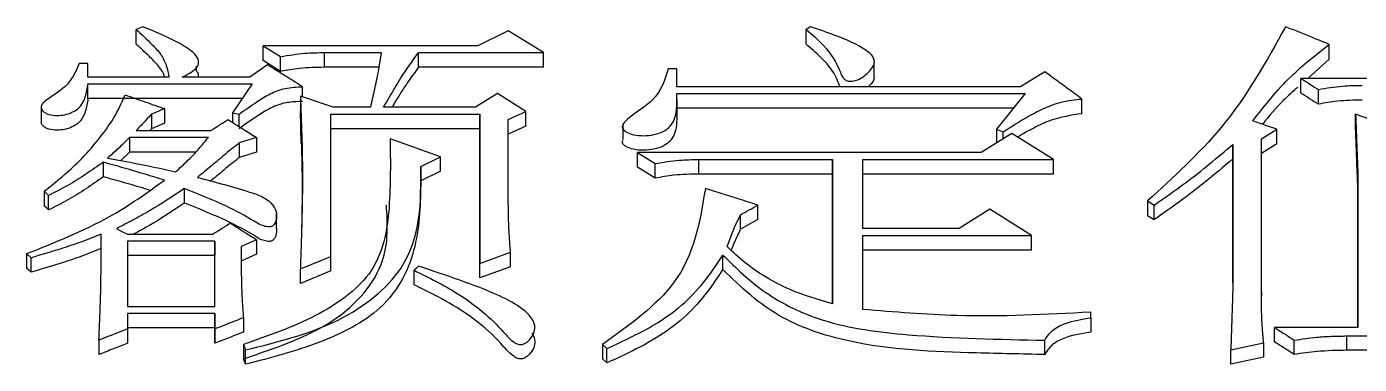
# Model space of a CAD drawing. Header units: millimetres. Extents: x 1953 to 4389, y 564 to 2287.
# Drawn here: x 2472.62 to 2479.2, y 2086.41 to 2088.08 of the extents above; entities that cross this region are included whole.
import ezdxf

# ---------------------------------------------------------------- set-up
doc = ezdxf.new("R2010")
doc.units = ezdxf.units.MM

msp = doc.modelspace()

# ---------------------------------------------------------------- linework, layer by layer
at = {"color": 7, "linetype": 'Continuous', "lineweight": 25}
for p, q in [((2473.1906, 2088.0793), (2473.1582, 2088.0659)), ((2473.1582, 2087.9931), (2473.1582, 2088.0659)), ((2474.9971, 2088.0592), (2474.8457, 2087.9852)), ((2475.1702, 2087.9516), (2474.9971, 2088.0592)), ((2476.4899, 2088.0793), (2476.4683, 2088.0659)), ((2476.4683, 2087.9931), (2476.4683, 2088.0659)), ((2479.0536, 2087.9193), (2479.0536, 2087.992)), ((2473.4571, 2087.9315), (2473.4571, 2087.933)), ((2473.7856, 2087.9853), (2473.8721, 2087.9314)), ((2473.7856, 2087.9126), (2473.7856, 2087.9853)), ((2473.8721, 2087.8588), (2473.8721, 2087.9314)), ((2474.0884, 2087.9516), (2474.3697, 2087.9516)), ((2474.0885, 2087.879), (2474.0884, 2087.9516)), ((2474.5536, 2087.9516), (2475.1702, 2087.9516)), ((2474.5536, 2087.879), (2474.5536, 2087.9516)), ((2475.1702, 2087.879), (2475.1702, 2087.9516)), ((2472.9202, 2087.8978), (2472.8769, 2087.8978)), ((2472.9202, 2087.8303), (2472.9202, 2087.8978)), ((2473.4571, 2087.8604), (2473.4571, 2087.8848)), ((2473.8072, 2087.891), (2473.7207, 2087.8303)), ((2473.8721, 2087.8588), (2473.7856, 2087.9126)), ((2474.3574, 2087.879), (2474.0885, 2087.879)), ((2475.1702, 2087.879), (2474.5536, 2087.879)), ((2475.83, 2087.8708), (2475.7868, 2087.8708)), ((2475.83, 2087.7831), (2475.83, 2087.8708)), ((2476.8055, 2087.832), (2476.8055, 2087.9053)), ((2479.0536, 2087.9193), (2478.9469, 2087.8235)), ((2473.3204, 2087.8303), (2472.9202, 2087.8303)), ((2472.9202, 2087.7242), (2472.9202, 2087.7966)), ((2473.7207, 2087.8303), (2473.3853, 2087.8303)), ((2473.7315, 2087.7966), (2473.6341, 2087.6546)), ((2477.6473, 2087.8573), (2477.5284, 2087.7831)), ((2479.6161, 2087.8235), (2478.913, 2087.8235)), ((2478.913, 2087.7511), (2478.913, 2087.8235)), ((2474.1317, 2087.6817), (2473.9695, 2087.7358)), ((2473.9695, 2087.7358), (2473.9695, 2087.6634)), ((2473.9803, 2087.7322), (2473.9803, 2087.7831)), ((2474.943, 2087.7493), (2474.8349, 2087.6817)), ((2475.0836, 2087.6614), (2474.943, 2087.7493)), ((2477.5284, 2087.7831), (2475.83, 2087.7831)), ((2475.83, 2087.7493), (2477.55, 2087.7493)), ((2477.55, 2087.7493), (2477.4094, 2087.5733)), ((2478.9995, 2087.6971), (2478.9995, 2087.7695)), ((2472.6892, 2087.684), (2472.6892, 2087.6113)), ((2473.6818, 2087.7242), (2472.9202, 2087.7242)), ((2473.2988, 2087.6749), (2473.2988, 2087.6027)), ((2473.9742, 2087.5013), (2473.9695, 2087.6634)), ((2474.3156, 2087.6817), (2474.1317, 2087.6817)), ((2474.8349, 2087.6817), (2474.3805, 2087.6817)), ((2475.8312, 2087.6471), (2475.8312, 2087.7198)), ((2477.4922, 2087.6769), (2475.8312, 2087.6769)), ((2477.8313, 2087.6499), (2477.8313, 2087.7222)), ((2473.2339, 2087.6479), (2473.2339, 2087.5756)), ((2473.2988, 2087.6027), (2473.2339, 2087.5756)), ((2473.6341, 2087.6546), (2473.6666, 2087.6479)), ((2473.6341, 2087.6546), (2473.6341, 2087.6072)), ((2474.1209, 2087.6479), (2474.8565, 2087.6479)), ((2474.1209, 2086.9458), (2474.1209, 2087.6479)), ((2474.8565, 2087.6479), (2474.8565, 2086.9114)), ((2474.8565, 2087.5756), (2474.8565, 2087.6479)), ((2474.9971, 2087.6208), (2475.0836, 2087.6614)), ((2474.9971, 2087.2059), (2474.9971, 2087.6208)), ((2475.0836, 2087.5891), (2475.0836, 2087.6614)), ((2479.1834, 2087.5756), (2479.1834, 2087.6478)), ((2473.5151, 2087.5326), (2473.1257, 2087.5326)), ((2473.1257, 2087.5326), (2473.1257, 2087.4606)), ((2473.1582, 2087.5666), (2473.526, 2087.5666)), ((2473.2339, 2087.5756), (2473.2254, 2087.5666)), ((2473.7531, 2087.5326), (2473.7531, 2087.4606)), ((2474.8565, 2087.5756), (2474.1209, 2087.5756)), ((2474.8565, 2086.8402), (2474.8565, 2087.5756)), ((2475.0836, 2087.5891), (2474.9971, 2087.5486)), ((2475.5623, 2087.5944), (2475.5623, 2087.5218)), ((2477.4851, 2087.553), (2477.3337, 2087.4579)), ((2477.4094, 2087.5733), (2477.4418, 2087.5597)), ((2477.4094, 2087.5733), (2477.4094, 2087.5054)), ((2477.4418, 2087.5258), (2477.4418, 2087.5597)), ((2477.6906, 2087.4239), (2477.4851, 2087.553)), ((2478.7183, 2087.5258), (2478.794, 2087.5733)), ((2478.794, 2087.5012), (2478.794, 2087.5733)), ((2473.6666, 2087.5055), (2473.6666, 2087.4334)), ((2474.6618, 2087.4375), (2474.413, 2087.5258)), ((2478.5776, 2087.4987), (2478.5776, 2086.8152)), ((2478.5776, 2087.4266), (2478.5776, 2087.4987)), ((2478.7183, 2086.8427), (2478.7183, 2087.5258)), ((2478.794, 2087.5012), (2478.7183, 2087.4537)), ((2472.9959, 2087.4104), (2472.9959, 2087.3384)), ((2473.4529, 2087.4606), (2473.1257, 2087.4606)), ((2473.7531, 2087.4606), (2473.6666, 2087.4334)), ((2474.5644, 2087.3899), (2474.6618, 2087.4375)), ((2474.6618, 2087.3656), (2474.6618, 2087.4375)), ((2475.6353, 2087.4579), (2475.7219, 2087.4035)), ((2477.3337, 2087.4579), (2475.6353, 2087.4579)), ((2475.6353, 2087.3859), (2475.6353, 2087.4579)), ((2475.7219, 2087.3316), (2475.7219, 2087.4035)), ((2475.9382, 2087.4239), (2476.5981, 2087.4239)), ((2475.9382, 2087.352), (2475.9382, 2087.4239)), ((2476.5981, 2087.4239), (2476.5981, 2086.7119)), ((2476.5981, 2087.352), (2476.5981, 2087.4239)), ((2476.7495, 2087.4239), (2477.6906, 2087.4239)), ((2476.7495, 2087.0828), (2476.7495, 2087.4239)), ((2477.6906, 2087.352), (2477.6906, 2087.4239)), ((2478.5776, 2086.8151), (2478.5776, 2087.4266)), ((2474.5644, 2087.3899), (2474.5644, 2087.318)), ((2474.6618, 2087.3656), (2474.5644, 2087.318)), ((2475.7219, 2087.3316), (2475.6353, 2087.3859)), ((2476.5981, 2087.352), (2475.9382, 2087.352)), ((2476.5981, 2086.7119), (2476.5981, 2087.352)), ((2477.6906, 2087.352), (2476.7495, 2087.352)), ((2479.1942, 2087.3627), (2479.1942, 2086.5946)), ((2479.1942, 2087.2908), (2479.1942, 2087.3627)), ((2472.7038, 2087.2673), (2472.7255, 2087.2469)), ((2479.1942, 2086.5946), (2479.1942, 2087.2908)), ((2472.7255, 2087.1751), (2472.7255, 2087.2469)), ((2478.1557, 2087.2195), (2478.1882, 2087.199)), ((2478.1557, 2087.2195), (2478.1557, 2087.1479)), ((2473.8517, 2087.0847), (2473.8517, 2087.1571)), ((2476.1437, 2087.0796), (2476.1437, 2087.1512)), ((2476.2303, 2087.1274), (2476.2303, 2087.199)), ((2477.3769, 2087.1785), (2477.2255, 2087.0828)), ((2477.5825, 2087.0486), (2477.3769, 2087.1785)), ((2478.1557, 2087.1478), (2478.1882, 2087.1274)), ((2478.1882, 2087.1274), (2478.1882, 2087.199)), ((2476.2303, 2087.1274), (2476.1437, 2087.0796)), ((2477.2255, 2087.0828), (2476.7495, 2087.0828)), ((2473.1149, 2087.0555), (2473.5368, 2087.0555)), ((2473.1149, 2087.0212), (2473.1149, 2086.6981)), ((2473.5476, 2087.0212), (2473.1149, 2087.0212)), ((2473.5476, 2086.6981), (2473.5476, 2087.0212)), ((2473.5476, 2087.0212), (2473.5476, 2086.9498)), ((2473.7531, 2087.0281), (2473.7531, 2086.9566)), ((2476.7495, 2087.0486), (2477.5825, 2087.0486)), ((2476.7495, 2086.6843), (2476.7495, 2087.0486)), ((2477.5825, 2086.9771), (2477.5825, 2087.0486)), ((2472.6173, 2086.9595), (2472.6389, 2086.9389)), ((2472.6173, 2086.9595), (2472.6173, 2086.8882)), ((2472.6389, 2086.8676), (2472.6389, 2086.9389)), ((2472.9851, 2086.9701), (2472.9851, 2086.984)), ((2473.5476, 2086.9498), (2473.1149, 2086.9498)), ((2473.5476, 2086.6981), (2473.5476, 2086.9498)), ((2473.7531, 2086.9566), (2473.6774, 2086.9224)), ((2473.9695, 2086.884), (2474.1209, 2086.9458)), ((2474.1209, 2086.8744), (2474.1209, 2086.9458)), ((2474.8565, 2086.9114), (2475.0079, 2086.9663)), ((2475.0079, 2086.895), (2475.0079, 2086.9663)), ((2476.0573, 2086.8813), (2476.0573, 2086.9527)), ((2477.5825, 2086.9771), (2476.7495, 2086.9771)), ((2473.9695, 2086.8127), (2473.9695, 2086.884)), ((2474.1209, 2086.8744), (2473.9695, 2086.8127)), ((2474.5319, 2086.8058), (2474.5319, 2086.8771)), ((2474.8565, 2086.8402), (2474.8565, 2086.9114)), ((2475.0079, 2086.895), (2474.8565, 2086.8402)), ((2478.7183, 2086.7715), (2478.7183, 2086.7519)), ((2473.1149, 2086.6981), (2473.5476, 2086.6981)), ((2473.5476, 2086.6637), (2473.1149, 2086.6637)), ((2473.1149, 2086.6637), (2473.1149, 2086.5877)), ((2473.5476, 2086.5877), (2473.5476, 2086.6637)), ((2473.5476, 2086.6637), (2473.5476, 2086.5927)), ((2473.6882, 2086.643), (2473.6882, 2086.572)), ((2475.1139, 2086.6368), (2475.1139, 2086.6378)), ((2477.8745, 2086.6429), (2477.8745, 2086.6705)), ((2477.8745, 2086.6429), (2477.8745, 2086.572)), ((2473.5476, 2086.5927), (2473.1149, 2086.5927)), ((2473.1149, 2086.5877), (2473.1149, 2086.5169)), ((2473.5476, 2086.5169), (2473.5476, 2086.5927)), ((2473.5476, 2086.5877), (2473.5476, 2086.5169)), ((2479.1942, 2086.5946), (2478.7832, 2086.5946)), ((2478.7832, 2086.5237), (2478.7832, 2086.5946)), ((2479.1401, 2086.4823), (2479.1401, 2086.5531)), ((2472.9743, 2086.5324), (2472.9743, 2086.4616)), ((2473.699, 2086.4133), (2473.699, 2086.484)), ((2475.4622, 2086.5117), (2475.4839, 2086.4909)), ((2475.4622, 2086.5117), (2475.4622, 2086.4409)), ((2475.4839, 2086.4202), (2475.4839, 2086.4909)), ((2477.6474, 2086.4616), (2477.6474, 2086.5324)), ((2478.5668, 2086.484), (2478.7291, 2086.5185)), ((2478.5668, 2086.4132), (2478.5668, 2086.484)), ((2478.7291, 2086.5185), (2478.7291, 2086.4478)), ((2478.8805, 2086.4616), (2478.8805, 2086.5324)), ((2480.7411, 2086.4823), (2479.1401, 2086.4823)), ((2473.699, 2086.4133), (2473.6882, 2086.4409)), ((2475.4622, 2086.4409), (2475.4839, 2086.4202)), ((2478.7291, 2086.4478), (2478.5668, 2086.4132))]:
    msp.add_line(p, q, dxfattribs=at)
at = {"color": 7, "linetype": 'Continuous', "lineweight": 25, "flags": 128}
for points in [[(2474.8457, 2087.9852), (2474.4253, 2087.9853), (2473.7856, 2087.9853)], [(2472.9202, 2087.7966), (2473.3258, 2087.7966), (2473.7315, 2087.7966)], [(2473.2988, 2087.6749), (2473.2663, 2087.6614), (2473.2339, 2087.6479)], [(2473.6666, 2087.5869), (2473.6666, 2087.6005), (2473.6666, 2087.6242), (2473.6666, 2087.6479)], [(2478.794, 2087.5733), (2478.7492, 2087.5886), (2478.7121, 2087.6013), (2478.675, 2087.614)], [(2473.7531, 2087.5326), (2473.7099, 2087.5191), (2473.6666, 2087.5055)], [(2472.7038, 2087.2673), (2472.7038, 2087.2412), (2472.7038, 2087.2184), (2472.7038, 2087.1956)], [(2473.3962, 2087.281), (2473.3962, 2087.249), (2473.3962, 2087.2291), (2473.3962, 2087.2092)], [(2472.7255, 2087.1751), (2472.7147, 2087.1854), (2472.7038, 2087.1956)], [(2473.0608, 2087.0828), (2473.0879, 2087.0692), (2473.1149, 2087.0555)], [(2473.7531, 2087.0281), (2473.7153, 2087.0109), (2473.6774, 2086.9938)], [(2472.6389, 2086.8676), (2472.6281, 2086.8779), (2472.6173, 2086.8882)], [(2474.5536, 2086.8977), (2474.5427, 2086.8874), (2474.5319, 2086.8771)], [(2479.1401, 2086.5531), (2479.7346, 2086.5531), (2480.7411, 2086.5531)], [(2473.6882, 2086.5117), (2473.6882, 2086.4829), (2473.6882, 2086.4619), (2473.6882, 2086.4409)]]:
    msp.add_lwpolyline(points, dxfattribs=at)
at = {"color": 7, "linetype": 'Continuous', "lineweight": 25}
for points, knots in [([(2473.1582, 2088.0659), (2473.1847, 2088.0416), (2473.2281, 2088.0016), (2473.2827, 2087.9431), (2473.3096, 2087.8875), (2473.3168, 2087.8494), (2473.3204, 2087.8303)], [0, 0, 0, 0, 0.3446396, 0.5657566, 0.7835326, 1, 1, 1, 1]), ([(2473.3853, 2087.8303), (2473.4027, 2087.8388), (2473.4367, 2087.8555), (2473.4713, 2087.8909), (2473.4641, 2087.9297), (2473.4236, 2087.9674), (2473.3349, 2088.0208), (2473.248, 2088.0561), (2473.1906, 2088.0793)], [0, 0, 0, 0, 0.121784, 0.238894, 0.329996, 0.425945, 0.621085, 1, 1, 1, 1]), ([(2476.4683, 2088.0659), (2476.4989, 2088.04), (2476.5736, 2087.977), (2476.6243, 2087.8912), (2476.6469, 2087.8305), (2476.6609, 2087.8168), (2476.6713, 2087.8116), (2476.6838, 2087.8094), (2476.7021, 2087.8106), (2476.7274, 2087.8177), (2476.7616, 2087.8386), (2476.7885, 2087.8655), (2476.8065, 2087.8948), (2476.8057, 2087.9176), (2476.7931, 2087.9419), (2476.7332, 2087.988), (2476.6266, 2088.0323), (2476.5304, 2088.0654), (2476.4899, 2088.0793)], [0, 0, 0, 0, 0.1375244, 0.3354473, 0.378025, 0.3932997, 0.4036024, 0.4139367, 0.4291013, 0.4551326, 0.490172, 0.5575547, 0.5885238, 0.6196728, 0.649408, 0.6936142, 0.8709566, 1, 1, 1, 1]), ([(2478.8372, 2088.0793), (2478.7428, 2087.9085), (2478.5731, 2087.6013), (2478.284, 2087.3369), (2478.1557, 2087.2195)], [0, 0, 0, 0, 0.556051, 1, 1, 1, 1]), ([(2479.0536, 2087.992), (2479.0245, 2088.0037), (2478.974, 2088.0241), (2478.9019, 2088.0532), (2478.8588, 2088.0706), (2478.8372, 2088.0793)], [0, 0, 0, 0, 0.402372, 0.701186, 1, 1, 1, 1]), ([(2473.2987, 2087.8303), (2473.2974, 2087.8352), (2473.291, 2087.8591), (2473.2578, 2087.8978), (2473.2101, 2087.9461), (2473.1755, 2087.9774), (2473.1582, 2087.9931)], [0, 0, 0, 0, 0.076897, 0.381334, 0.690062, 1, 1, 1, 1]), ([(2476.6362, 2087.7831), (2476.6256, 2087.8093), (2476.6047, 2087.8614), (2476.5414, 2087.9303), (2476.4928, 2087.972), (2476.4683, 2087.9931)], [0, 0, 0, 0, 0.335668, 0.664858, 1, 1, 1, 1]), ([(2478.675, 2087.614), (2478.7343, 2087.6899), (2478.8407, 2087.8258), (2478.9883, 2087.9411), (2479.0536, 2087.992)], [0, 0, 0, 0, 0.5582906, 1, 1, 1, 1]), ([(2473.8721, 2087.9314), (2473.9119, 2087.9381), (2473.983, 2087.9501), (2474.0562, 2087.9512), (2474.0884, 2087.9516)], [0, 0, 0, 0, 0.558835, 1, 1, 1, 1]), ([(2474.3697, 2087.9516), (2474.3694, 2087.9496), (2474.3687, 2087.9457), (2474.3679, 2087.9407), (2474.3671, 2087.9358), (2474.3664, 2087.9319), (2474.3658, 2087.9279), (2474.3651, 2087.9239), (2474.3644, 2087.92), (2474.3636, 2087.9151), (2474.3629, 2087.9111), (2474.3621, 2087.9062), (2474.3613, 2087.9012), (2474.3602, 2087.8953), (2474.3592, 2087.8894), (2474.3582, 2087.8834), (2474.3571, 2087.8775), (2474.355, 2087.8656), (2474.3502, 2087.8399), (2474.3451, 2087.8143), (2474.3409, 2087.7945), (2474.3392, 2087.7866), (2474.3375, 2087.7787), (2474.3354, 2087.7689), (2474.3336, 2087.761), (2474.3319, 2087.7531), (2474.3305, 2087.7472), (2474.3294, 2087.7422), (2474.3283, 2087.7373), (2474.3274, 2087.7333), (2474.3265, 2087.7294), (2474.3256, 2087.7255), (2474.3247, 2087.7215), (2474.3236, 2087.7166), (2474.3227, 2087.7126), (2474.3216, 2087.7077), (2474.3207, 2087.7037), (2474.3198, 2087.6998), (2474.3189, 2087.6958), (2474.318, 2087.6919), (2474.3168, 2087.6869), (2474.3161, 2087.6838), (2474.3156, 2087.6817)], [0, 0, 0, 0, 0.021952, 0.043903, 0.054879, 0.07683, 0.087806, 0.098782, 0.120733, 0.131709, 0.15366, 0.164636, 0.186587, 0.208539, 0.23049, 0.252442, 0.274393, 0.296345, 0.384151, 0.559767, 0.581718, 0.60367, 0.647573, 0.669524, 0.713427, 0.735378, 0.75733, 0.779281, 0.790257, 0.812208, 0.823184, 0.83416, 0.856111, 0.867087, 0.889038, 0.900014, 0.921966, 0.932941, 0.943917, 0.965868, 0.976844, 1, 1, 1, 1]), ([(2474.3805, 2087.6817), (2474.3978, 2087.7115), (2474.4171, 2087.745), (2474.4459, 2087.7931), (2474.4829, 2087.8544), (2474.5234, 2087.9102), (2474.5536, 2087.9516)], [0, 0, 0, 0, 0.3251759, 0.3658228, 0.5284142, 1, 1, 1, 1]), ([(2472.8769, 2087.8978), (2472.8592, 2087.8568), (2472.827, 2087.7827), (2472.7305, 2087.7321), (2472.6891, 2087.6943), (2472.6883, 2087.6765), (2472.6966, 2087.6628), (2472.7092, 2087.6527), (2472.7324, 2087.6437), (2472.766, 2087.6397), (2472.806, 2087.6436), (2472.8418, 2087.6555), (2472.8851, 2087.6821), (2472.9105, 2087.7333), (2472.917, 2087.7755), (2472.9202, 2087.7966)], [0, 0, 0, 0, 0.230991, 0.417984, 0.453958, 0.487906, 0.511162, 0.535138, 0.560232, 0.612084, 0.662769, 0.713245, 0.762331, 0.881446, 1, 1, 1, 1]), ([(2473.4565, 2087.8596), (2473.4579, 2087.8582), (2473.4664, 2087.8498), (2473.4653, 2087.8392), (2473.4644, 2087.8303)], [0, 0, 0, 0, 0.171263, 1, 1, 1, 1]), ([(2473.9803, 2087.7831), (2473.9553, 2087.7987), (2473.914, 2087.8245), (2473.8563, 2087.8604), (2473.8236, 2087.8808), (2473.8072, 2087.891)], [0, 0, 0, 0, 0.432629, 0.716314, 1, 1, 1, 1]), ([(2474.0885, 2087.879), (2474.0474, 2087.8782), (2473.9741, 2087.8767), (2473.9032, 2087.8643), (2473.8721, 2087.8588)], [0, 0, 0, 0, 0.5610854, 1, 1, 1, 1]), ([(2474.5536, 2087.879), (2474.5324, 2087.8505), (2474.4893, 2087.7926), (2474.449, 2087.7258), (2474.427, 2087.6884), (2474.4231, 2087.6817)], [0, 0, 0, 0, 0.442451, 0.900555, 1, 1, 1, 1]), ([(2475.7868, 2087.8708), (2475.7703, 2087.8169), (2475.7406, 2087.7194), (2475.6159, 2087.6515), (2475.5645, 2087.6036), (2475.5576, 2087.5822), (2475.5672, 2087.5671), (2475.5855, 2087.5551), (2475.6186, 2087.5439), (2475.6663, 2087.5396), (2475.7171, 2087.5455), (2475.7639, 2087.5601), (2475.814, 2087.5988), (2475.8315, 2087.6673), (2475.8305, 2087.722), (2475.83, 2087.7493)], [0, 0, 0, 0, 0.230342, 0.416704, 0.453392, 0.487581, 0.504129, 0.522219, 0.561724, 0.611998, 0.663323, 0.713955, 0.762021, 0.881086, 1, 1, 1, 1]), ([(2476.8047, 2087.8324), (2476.804, 2087.8261), (2476.8021, 2087.8079), (2476.7861, 2087.7929), (2476.7757, 2087.7831)], [0, 0, 0, 0, 0.345967, 1, 1, 1, 1]), ([(2477.8313, 2087.7222), (2477.8082, 2087.7392), (2477.766, 2087.7702), (2477.7047, 2087.8152), (2477.6665, 2087.8433), (2477.6473, 2087.8573)], [0, 0, 0, 0, 0.375947, 0.687973, 1, 1, 1, 1]), ([(2478.913, 2087.8235), (2478.9274, 2087.8145), (2478.9562, 2087.7966), (2478.9851, 2087.7785), (2478.9995, 2087.7695)], [0, 0, 0, 0, 0.4999996, 1, 1, 1, 1]), ([(2472.7038, 2087.2673), (2472.7644, 2087.3157), (2472.8636, 2087.395), (2472.9716, 2087.5196), (2473.0519, 2087.6277), (2473.0867, 2087.7044), (2473.1041, 2087.7426)], [0, 0, 0, 0, 0.34436, 0.564684, 0.783385, 1, 1, 1, 1]), ([(2473.1041, 2087.7426), (2473.1365, 2087.7313), (2473.2014, 2087.7088), (2473.2663, 2087.6862), (2473.2988, 2087.6749)], [0, 0, 0, 0, 0.4999996, 1, 1, 1, 1]), ([(2473.6666, 2087.6479), (2473.6965, 2087.6688), (2473.7458, 2087.7034), (2473.8178, 2087.7497), (2473.8936, 2087.7793), (2473.9511, 2087.7818), (2473.9803, 2087.7831)], [0, 0, 0, 0, 0.334385, 0.552202, 0.773272, 1, 1, 1, 1]), ([(2473.9695, 2087.7358), (2473.972, 2087.6725), (2473.9772, 2087.5458), (2473.9801, 2087.4026), (2473.9799, 2087.3209), (2473.9798, 2087.3009), (2473.9798, 2087.2949), (2473.9798, 2087.2889), (2473.9797, 2087.283), (2473.9797, 2087.277), (2473.9796, 2087.269), (2473.9795, 2087.261), (2473.9794, 2087.253), (2473.9793, 2087.247), (2473.9793, 2087.241), (2473.9792, 2087.2351), (2473.9791, 2087.2291), (2473.979, 2087.2231), (2473.9789, 2087.2151), (2473.9787, 2087.2071), (2473.9786, 2087.1991), (2473.9785, 2087.1931), (2473.9784, 2087.1871), (2473.9783, 2087.1811), (2473.9781, 2087.1751), (2473.978, 2087.1691), (2473.9779, 2087.1631), (2473.9778, 2087.1571), (2473.9776, 2087.1491), (2473.9774, 2087.1411), (2473.9772, 2087.1331), (2473.9771, 2087.1271), (2473.9769, 2087.1211), (2473.9768, 2087.1151), (2473.9766, 2087.1091), (2473.9764, 2087.1031), (2473.9762, 2087.0951), (2473.976, 2087.0871), (2473.9758, 2087.0791), (2473.9756, 2087.0731), (2473.9754, 2087.0671), (2473.9753, 2087.061), (2473.9751, 2087.055), (2473.9749, 2087.049), (2473.9747, 2087.043), (2473.9745, 2087.037), (2473.9743, 2087.029), (2473.974, 2087.021), (2473.9738, 2087.0129), (2473.9736, 2087.0069), (2473.9734, 2087.0009), (2473.9732, 2086.9949), (2473.973, 2086.9889), (2473.9728, 2086.9829), (2473.9726, 2086.9748), (2473.9723, 2086.9668), (2473.972, 2086.9588), (2473.9718, 2086.9528), (2473.9716, 2086.9467), (2473.9714, 2086.9407), (2473.9712, 2086.9347), (2473.971, 2086.9287), (2473.9708, 2086.9226), (2473.9705, 2086.9146), (2473.9702, 2086.9066), (2473.97, 2086.8985), (2473.9697, 2086.8917), (2473.9696, 2086.8868), (2473.9695, 2086.884)], [0, 0, 0, 0, 0.22469, 0.449389, 0.505561, 0.512583, 0.519604, 0.526626, 0.533648, 0.540669, 0.547691, 0.561734, 0.568755, 0.575777, 0.582798, 0.58982, 0.596841, 0.603863, 0.610884, 0.624928, 0.631949, 0.638971, 0.645992, 0.653014, 0.660035, 0.667057, 0.674078, 0.6811, 0.688121, 0.702165, 0.709186, 0.716208, 0.723229, 0.730251, 0.737272, 0.744294, 0.751315, 0.765358, 0.77238, 0.779401, 0.786423, 0.793445, 0.800466, 0.807488, 0.814509, 0.821531, 0.828552, 0.842595, 0.849617, 0.856638, 0.86366, 0.870682, 0.877703, 0.884725, 0.891746, 0.905789, 0.912811, 0.919832, 0.926854, 0.933875, 0.940897, 0.947918, 0.95494, 0.961962, 0.976005, 0.983026, 0.990048, 1, 1, 1, 1]), ([(2478.8982, 2087.7798), (2478.8735, 2087.7586), (2478.8072, 2087.7017), (2478.7557, 2087.6376), (2478.7235, 2087.5974)], [0, 0, 0, 0, 0.373283, 1, 1, 1, 1]), ([(2478.9995, 2087.6971), (2478.9851, 2087.7061), (2478.9562, 2087.7241), (2478.9274, 2087.7421), (2478.913, 2087.7511)], [0, 0, 0, 0, 0.500002, 1, 1, 1, 1]), ([(2478.9995, 2087.7695), (2479.0393, 2087.7763), (2479.1104, 2087.7883), (2479.1836, 2087.7893), (2479.2158, 2087.7898)], [0, 0, 0, 0, 0.558835, 1, 1, 1, 1]), ([(2472.9202, 2087.7242), (2472.917, 2087.7031), (2472.9105, 2087.6609), (2472.8851, 2087.6098), (2472.8418, 2087.5833), (2472.806, 2087.5714), (2472.766, 2087.5675), (2472.7325, 2087.5715), (2472.7091, 2087.5805), (2472.6969, 2087.5905), (2472.6892, 2087.6014), (2472.6905, 2087.6087), (2472.691, 2087.6118)], [0, 0, 0, 0, 0.223965, 0.44903, 0.541825, 0.637278, 0.73315, 0.831226, 0.878675, 0.923993, 0.967934, 1, 1, 1, 1]), ([(2473.9803, 2087.7107), (2473.9579, 2087.7098), (2473.9135, 2087.7081), (2473.8441, 2087.6908), (2473.7844, 2087.6558), (2473.7241, 2087.6166), (2473.6857, 2087.5893), (2473.6666, 2087.5756)], [0, 0, 0, 0, 0.175432, 0.348604, 0.567478, 0.784095, 1, 1, 1, 1]), ([(2477.4418, 2087.5597), (2477.4794, 2087.5845), (2477.5415, 2087.6255), (2477.6381, 2087.6743), (2477.7277, 2087.7114), (2477.7966, 2087.7186), (2477.8312, 2087.7222)], [0, 0, 0, 0, 0.334836, 0.553745, 0.775373, 1, 1, 1, 1]), ([(2479.2158, 2087.7174), (2479.1748, 2087.7166), (2479.1015, 2087.7151), (2479.0306, 2087.7026), (2478.9995, 2087.6971)], [0, 0, 0, 0, 0.561085, 1, 1, 1, 1]), ([(2473.2339, 2087.6479), (2473.2248, 2087.6381), (2473.2076, 2087.6197), (2473.1824, 2087.5925), (2473.1662, 2087.5752), (2473.1582, 2087.5666)], [0, 0, 0, 0, 0.361282, 0.680641, 1, 1, 1, 1]), ([(2473.526, 2087.5666), (2473.5384, 2087.5744), (2473.5591, 2087.5873), (2473.5879, 2087.6054), (2473.6043, 2087.6157), (2473.6125, 2087.6208)], [0, 0, 0, 0, 0.4326487, 0.7163239, 1, 1, 1, 1]), ([(2473.6125, 2087.6208), (2473.625, 2087.613), (2473.6499, 2087.5973), (2473.6968, 2087.568), (2473.7312, 2087.5464), (2473.7531, 2087.5326)], [0, 0, 0, 0, 0.2662424, 0.5324848, 1, 1, 1, 1]), ([(2475.8292, 2087.6471), (2475.8293, 2087.6296), (2475.8297, 2087.5849), (2475.8139, 2087.5266), (2475.7639, 2087.488), (2475.7171, 2087.4734), (2475.6663, 2087.4675), (2475.6187, 2087.4718), (2475.5853, 2087.483), (2475.5675, 2087.495), (2475.5591, 2087.5064), (2475.5622, 2087.5142), (2475.5638, 2087.5181)], [0, 0, 0, 0, 0.155828, 0.400477, 0.499289, 0.603425, 0.70901, 0.812432, 0.89368, 0.93087, 0.964878, 1, 1, 1, 1]), ([(2477.8312, 2087.6499), (2477.7786, 2087.6419), (2477.6923, 2087.6289), (2477.5931, 2087.5795), (2477.5393, 2087.5508), (2477.5146, 2087.5348), (2477.5143, 2087.5346)], [0, 0, 0, 0, 0.438916, 0.719527, 0.99737, 1, 1, 1, 1]), ([(2479.1834, 2087.6478), (2479.1835, 2087.6457), (2479.1837, 2087.6413), (2479.1839, 2087.6359), (2479.184, 2087.6316), (2479.1842, 2087.6272), (2479.1844, 2087.6229), (2479.1845, 2087.6186), (2479.1847, 2087.6142), (2479.1848, 2087.6099), (2479.185, 2087.6056), (2479.1852, 2087.6012), (2479.1853, 2087.5969), (2479.1855, 2087.5915), (2479.1857, 2087.5871), (2479.1859, 2087.5828), (2479.186, 2087.5784), (2479.1863, 2087.5709), (2479.1867, 2087.5622), (2479.187, 2087.5535), (2479.1873, 2087.5448), (2479.1876, 2087.5361), (2479.188, 2087.5274), (2479.1883, 2087.5187), (2479.1886, 2087.5101), (2479.189, 2087.4992), (2479.1894, 2087.4905), (2479.1897, 2087.4818), (2479.19, 2087.4731), (2479.1904, 2087.4644), (2479.1907, 2087.4557), (2479.191, 2087.447), (2479.1914, 2087.4383), (2479.1917, 2087.4296), (2479.1919, 2087.4231), (2479.1922, 2087.4166), (2479.1924, 2087.41), (2479.1926, 2087.4046), (2479.1928, 2087.4002), (2479.193, 2087.3959), (2479.1931, 2087.3915), (2479.1933, 2087.3872), (2479.1935, 2087.3828), (2479.1936, 2087.3785), (2479.1938, 2087.3733), (2479.194, 2087.3684), (2479.1942, 2087.3646), (2479.1942, 2087.3627)], [0, 0, 0, 0, 0.022858, 0.045716, 0.057145, 0.068574, 0.091432, 0.102861, 0.11429, 0.137148, 0.148577, 0.160006, 0.182864, 0.194293, 0.217151, 0.22858, 0.240009, 0.262867, 0.308583, 0.331441, 0.354299, 0.400015, 0.422873, 0.445731, 0.491447, 0.514305, 0.560021, 0.582879, 0.605737, 0.651453, 0.674311, 0.697169, 0.742885, 0.765743, 0.788601, 0.811459, 0.834317, 0.857175, 0.868604, 0.880033, 0.90289, 0.914319, 0.925748, 0.948606, 0.960035, 0.980018, 1, 1, 1, 1]), ([(2479.3457, 2087.5868), (2479.3186, 2087.597), (2479.2645, 2087.6173), (2479.2105, 2087.6377), (2479.1834, 2087.6478)], [0, 0, 0, 0, 0.5, 1, 1, 1, 1]), ([(2473.1257, 2087.5326), (2473.1159, 2087.523), (2473.0963, 2087.5036), (2473.0606, 2087.4694), (2473.0338, 2087.4454), (2473.0175, 2087.4308)], [0, 0, 0, 0, 0.280921, 0.561854, 1, 1, 1, 1]), ([(2473.3529, 2087.3627), (2473.3737, 2087.3816), (2473.4139, 2087.4181), (2473.4679, 2087.475), (2473.4994, 2087.5134), (2473.5151, 2087.5326)], [0, 0, 0, 0, 0.349925, 0.674457, 1, 1, 1, 1]), ([(2479.1942, 2087.2908), (2479.1929, 2087.3256), (2479.1904, 2087.3906), (2479.1868, 2087.4855), (2479.1846, 2087.5456), (2479.1834, 2087.5756)], [0, 0, 0, 0, 0.366196, 0.683098, 1, 1, 1, 1]), ([(2473.6666, 2087.5055), (2473.6445, 2087.4873), (2473.5993, 2087.4499), (2473.5308, 2087.3932), (2473.4843, 2087.3548), (2473.4611, 2087.3355)], [0, 0, 0, 0, 0.321741, 0.660871, 1, 1, 1, 1]), ([(2474.413, 2087.5258), (2474.4146, 2087.4147), (2474.4177, 2087.1927), (2474.3658, 2086.8629), (2474.0505, 2086.6368), (2473.8106, 2086.5539), (2473.6882, 2086.5117)], [0, 0, 0, 0, 0.273656, 0.546764, 0.768873, 1, 1, 1, 1]), ([(2473.9748, 2087.504), (2473.9764, 2087.4366), (2473.9787, 2087.3356), (2473.9777, 2087.1621), (2473.9759, 2087.09), (2473.9749, 2087.0498)], [0, 0, 0, 0, 0.471599, 0.706014, 1, 1, 1, 1]), ([(2478.1882, 2087.199), (2478.2405, 2087.2352), (2478.3353, 2087.3009), (2478.4629, 2087.4023), (2478.5394, 2087.4665), (2478.5776, 2087.4987)], [0, 0, 0, 0, 0.38007, 0.689866, 1, 1, 1, 1]), ([(2472.9959, 2087.4104), (2472.9673, 2087.3905), (2472.9108, 2087.3512), (2472.8224, 2087.2949), (2472.7578, 2087.2629), (2472.7255, 2087.2469)], [0, 0, 0, 0, 0.3384511, 0.6681197, 1, 1, 1, 1]), ([(2473.2988, 2087.3219), (2473.2667, 2087.3317), (2473.2005, 2087.352), (2473.0996, 2087.3816), (2473.0305, 2087.4008), (2472.9959, 2087.4104)], [0, 0, 0, 0, 0.320379, 0.660141, 1, 1, 1, 1]), ([(2473.0175, 2087.4308), (2473.0916, 2087.4173), (2473.2043, 2087.3968), (2473.3149, 2087.3714), (2473.3529, 2087.3627)], [0, 0, 0, 0, 0.6569803, 1, 1, 1, 1]), ([(2473.1257, 2087.4606), (2473.1159, 2087.4508), (2473.1017, 2087.4367), (2473.0869, 2087.4227), (2473.0823, 2087.4183)], [0, 0, 0, 0, 0.685137, 1, 1, 1, 1]), ([(2473.6666, 2087.4334), (2473.6445, 2087.4152), (2473.5993, 2087.3779), (2473.5528, 2087.3395), (2473.5284, 2087.3193), (2473.5272, 2087.3184)], [0, 0, 0, 0, 0.47479, 0.974676, 1, 1, 1, 1]), ([(2475.7219, 2087.4035), (2475.7616, 2087.4103), (2475.8328, 2087.4224), (2475.9059, 2087.4235), (2475.9382, 2087.4239)], [0, 0, 0, 0, 0.558835, 1, 1, 1, 1]), ([(2478.5776, 2087.4266), (2478.5309, 2087.3871), (2478.4461, 2087.3155), (2478.3156, 2087.216), (2478.2307, 2087.1569), (2478.1882, 2087.1274)], [0, 0, 0, 0, 0.380303, 0.689878, 1, 1, 1, 1]), ([(2472.9959, 2087.3384), (2472.9674, 2087.3185), (2472.911, 2087.2791), (2472.8223, 2087.2231), (2472.7578, 2087.1912), (2472.7255, 2087.1751)], [0, 0, 0, 0, 0.3386468, 0.6682986, 1, 1, 1, 1]), ([(2473.2245, 2087.2728), (2473.2171, 2087.2751), (2473.1758, 2087.2878), (2473.0996, 2087.3096), (2473.0305, 2087.3288), (2472.9959, 2087.3384)], [0, 0, 0, 0, 0.097268, 0.548576, 1, 1, 1, 1]), ([(2473.4611, 2087.3355), (2473.489, 2087.3284), (2473.5627, 2087.3098), (2473.6777, 2087.275), (2473.7901, 2087.2441), (2473.8395, 2087.1943), (2473.8546, 2087.1578), (2473.8519, 2087.1259), (2473.8432, 2087.1048), (2473.8328, 2087.0958), (2473.8249, 2087.0924), (2473.8146, 2087.091), (2473.7975, 2087.0928), (2473.7705, 2087.1013), (2473.708, 2087.1402), (2473.5892, 2087.2048), (2473.4674, 2087.2515), (2473.3988, 2087.2799), (2473.3962, 2087.281)], [0, 0, 0, 0, 0.080829, 0.213073, 0.345773, 0.395058, 0.444233, 0.491132, 0.518332, 0.527917, 0.53551, 0.543103, 0.555865, 0.581938, 0.622671, 0.782526, 0.991638, 1, 1, 1, 1]), ([(2473.699, 2086.484), (2473.8584, 2086.5238), (2474.1688, 2086.6014), (2474.5688, 2086.9243), (2474.5661, 2087.2145), (2474.5644, 2087.3899)], [0, 0, 0, 0, 0.294377, 0.573566, 1, 1, 1, 1]), ([(2475.9382, 2087.352), (2475.8971, 2087.3512), (2475.8239, 2087.3497), (2475.753, 2087.3371), (2475.7219, 2087.3316)], [0, 0, 0, 0, 0.561085, 1, 1, 1, 1]), ([(2472.6173, 2086.9595), (2472.759, 2087.0157), (2473.0103, 2087.1153), (2473.2112, 2087.2592), (2473.2988, 2087.3219)], [0, 0, 0, 0, 0.5642098, 1, 1, 1, 1]), ([(2473.3962, 2087.281), (2473.3399, 2087.2432), (2473.259, 2087.1888), (2473.1437, 2087.1254), (2473.0884, 2087.097), (2473.0608, 2087.0828)], [0, 0, 0, 0, 0.532376, 0.766064, 1, 1, 1, 1]), ([(2474.5644, 2087.318), (2474.5627, 2087.2107), (2474.5593, 2086.9955), (2474.4148, 2086.6882), (2474.0665, 2086.5086), (2473.8228, 2086.4454), (2473.699, 2086.4133)], [0, 0, 0, 0, 0.271412, 0.543735, 0.768302, 1, 1, 1, 1]), ([(2475.9706, 2087.2809), (2475.9436, 2087.1172), (2475.8945, 2086.8204), (2475.596, 2086.6072), (2475.4622, 2086.5117)], [0, 0, 0, 0, 0.551895, 1, 1, 1, 1]), ([(2476.2303, 2087.199), (2476.1996, 2087.2087), (2476.141, 2087.2272), (2476.0545, 2087.2545), (2475.9986, 2087.2721), (2475.9706, 2087.281)], [0, 0, 0, 0, 0.354383, 0.677192, 1, 1, 1, 1]), ([(2473.3962, 2087.2092), (2473.3401, 2087.1712), (2473.2601, 2087.117), (2473.1716, 2087.0696), (2473.1451, 2087.0555)], [0, 0, 0, 0, 0.700787, 1, 1, 1, 1]), ([(2473.8515, 2087.0851), (2473.8518, 2087.0733), (2473.8523, 2087.0546), (2473.8435, 2087.0338), (2473.8334, 2087.0247), (2473.8256, 2087.021), (2473.8154, 2087.0195), (2473.7988, 2087.021), (2473.7693, 2087.0299), (2473.7202, 2087.0622), (2473.6381, 2087.107), (2473.5232, 2087.1583), (2473.4395, 2087.1919), (2473.3962, 2087.2092)], [0, 0, 0, 0, 0.082308, 0.1312, 0.148471, 0.162293, 0.176133, 0.198356, 0.243248, 0.33149, 0.526018, 0.754923, 1, 1, 1, 1]), ([(2475.0079, 2086.9663), (2475.0061, 2086.9901), (2475.0024, 2087.0377), (2474.9984, 2087.1175), (2474.9976, 2087.1736), (2474.9971, 2087.2059)], [0, 0, 0, 0, 0.29749, 0.594994, 1, 1, 1, 1]), ([(2473.6882, 2086.4409), (2473.8466, 2086.4937), (2474.1539, 2086.5962), (2474.4118, 2086.9008), (2474.4002, 2087.1069), (2474.3951, 2087.1988)], [0, 0, 0, 0, 0.370667, 0.719175, 1, 1, 1, 1]), ([(2476.0788, 2086.9938), (2476.0869, 2087.0173), (2476.1, 2087.0557), (2476.1235, 2087.1079), (2476.137, 2087.1368), (2476.1437, 2087.1512)], [0, 0, 0, 0, 0.443144, 0.721519, 1, 1, 1, 1]), ([(2476.1437, 2087.1512), (2476.1582, 2087.1592), (2476.187, 2087.1751), (2476.2159, 2087.1911), (2476.2303, 2087.199)], [0, 0, 0, 0, 0.4999983, 1, 1, 1, 1]), ([(2473.5368, 2087.0555), (2473.5493, 2087.0634), (2473.5699, 2087.0764), (2473.5988, 2087.0947), (2473.6151, 2087.105), (2473.6233, 2087.1102)], [0, 0, 0, 0, 0.432649, 0.716324, 1, 1, 1, 1]), ([(2473.6233, 2087.1102), (2473.6358, 2087.1023), (2473.6608, 2087.0865), (2473.704, 2087.0591), (2473.7348, 2087.0396), (2473.7531, 2087.0281)], [0, 0, 0, 0, 0.288429, 0.576858, 1, 1, 1, 1]), ([(2476.1437, 2087.0796), (2476.1328, 2087.0567), (2476.1166, 2087.0225), (2476.1027, 2086.9878), (2476.0981, 2086.9765)], [0, 0, 0, 0, 0.672169, 1, 1, 1, 1]), ([(2472.9851, 2087.0555), (2472.9521, 2087.0422), (2472.8862, 2087.0157), (2472.7701, 2086.9776), (2472.687, 2086.9531), (2472.6389, 2086.9389)], [0, 0, 0, 0, 0.296607, 0.593255, 1, 1, 1, 1]), ([(2472.9743, 2086.5324), (2472.9746, 2086.5401), (2472.9753, 2086.5553), (2472.9761, 2086.5744), (2472.9768, 2086.5896), (2472.9773, 2086.6011), (2472.9777, 2086.6106), (2472.9781, 2086.6201), (2472.9787, 2086.6335), (2472.9794, 2086.6525), (2472.9802, 2086.6716), (2472.9808, 2086.6906), (2472.9814, 2086.7058), (2472.982, 2086.7248), (2472.9824, 2086.7401), (2472.983, 2086.7591), (2472.9833, 2086.7743), (2472.9836, 2086.7895), (2472.9839, 2086.8047), (2472.9842, 2086.8199), (2472.9845, 2086.8389), (2472.9846, 2086.8521), (2472.9847, 2086.8654), (2472.9848, 2086.873), (2472.9849, 2086.8825), (2472.9849, 2086.8901), (2472.985, 2086.8977), (2472.985, 2086.9053), (2472.9851, 2086.9128), (2472.9851, 2086.9223), (2472.9851, 2086.9299), (2472.9852, 2086.9394), (2472.9852, 2086.947), (2472.9852, 2086.9564), (2472.9852, 2086.964), (2472.9852, 2086.9716), (2472.9852, 2086.9792), (2472.9852, 2086.9867), (2472.9852, 2086.9962), (2472.9852, 2087.0038), (2472.9852, 2087.0132), (2472.9852, 2087.0198), (2472.9852, 2087.0255), (2472.9851, 2087.0293), (2472.9851, 2087.0331), (2472.9851, 2087.0378), (2472.9851, 2087.0416), (2472.9851, 2087.0461), (2472.9851, 2087.0504), (2472.9851, 2087.0538), (2472.9851, 2087.0555)], [0, 0, 0, 0, 0.043584, 0.087168, 0.10896, 0.130753, 0.152545, 0.163441, 0.185233, 0.228817, 0.272401, 0.294193, 0.337777, 0.35957, 0.403154, 0.424946, 0.46853, 0.490322, 0.512114, 0.555699, 0.577491, 0.621075, 0.631971, 0.653763, 0.664659, 0.686451, 0.697347, 0.708243, 0.730035, 0.740931, 0.762723, 0.773619, 0.795412, 0.806308, 0.8281, 0.838996, 0.849892, 0.871684, 0.88258, 0.904372, 0.915268, 0.93706, 0.942508, 0.947956, 0.958852, 0.9643, 0.975196, 0.980644, 0.990322, 1, 1, 1, 1]), ([(2472.9851, 2086.984), (2472.9521, 2086.9707), (2472.8862, 2086.9442), (2472.7698, 2086.9065), (2472.6869, 2086.8818), (2472.6389, 2086.8676)], [0, 0, 0, 0, 0.2967204, 0.593461, 1, 1, 1, 1]), ([(2473.6774, 2086.9938), (2473.6773, 2086.955), (2473.6773, 2086.9137), (2473.6777, 2086.87), (2473.6778, 2086.8627), (2473.6779, 2086.8554), (2473.678, 2086.8481), (2473.6781, 2086.842), (2473.6782, 2086.8359), (2473.6783, 2086.8311), (2473.6784, 2086.825), (2473.6786, 2086.8189), (2473.6788, 2086.8092), (2473.6791, 2086.7995), (2473.6794, 2086.7897), (2473.6797, 2086.7824), (2473.6799, 2086.7751), (2473.6803, 2086.7654), (2473.6807, 2086.7569), (2473.6811, 2086.7484), (2473.6813, 2086.7435), (2473.6817, 2086.7374), (2473.682, 2086.7313), (2473.6825, 2086.7216), (2473.6832, 2086.7118), (2473.684, 2086.6997), (2473.6846, 2086.6899), (2473.6855, 2086.6777), (2473.6863, 2086.668), (2473.6872, 2086.6556), (2473.6878, 2086.6481), (2473.6882, 2086.643)], [0, 0, 0, 0, 0.332695, 0.353489, 0.374282, 0.395075, 0.415869, 0.436662, 0.447059, 0.467852, 0.478249, 0.499042, 0.519836, 0.561423, 0.582216, 0.603009, 0.623803, 0.644596, 0.686183, 0.69658, 0.717373, 0.72777, 0.748563, 0.769356, 0.810943, 0.831737, 0.873323, 0.894117, 0.935704, 0.956497, 1, 1, 1, 1]), ([(2475.4839, 2086.4909), (2475.5702, 2086.5308), (2475.7114, 2086.596), (2475.8729, 2086.7154), (2475.9771, 2086.8306), (2476.0306, 2086.9121), (2476.0572, 2086.9526)], [0, 0, 0, 0, 0.347372, 0.56793, 0.785018, 1, 1, 1, 1]), ([(2476.0573, 2086.9526), (2476.1232, 2086.8879), (2476.2558, 2086.7577), (2476.5701, 2086.6045), (2477.0542, 2086.543), (2477.4228, 2086.5364), (2477.6474, 2086.5324)], [0, 0, 0, 0, 0.189312, 0.380663, 0.622562, 1, 1, 1, 1]), ([(2476.5981, 2086.7119), (2476.5265, 2086.7328), (2476.4094, 2086.7669), (2476.2695, 2086.8414), (2476.1644, 2086.9123), (2476.1072, 2086.9667), (2476.0788, 2086.9938)], [0, 0, 0, 0, 0.34637, 0.567178, 0.784978, 1, 1, 1, 1]), ([(2474.5319, 2086.8771), (2474.6049, 2086.8409), (2474.7751, 2086.7567), (2474.9293, 2086.6277), (2475.0072, 2086.5329), (2475.0373, 2086.5149), (2475.0494, 2086.5107), (2475.0611, 2086.5102), (2475.0726, 2086.5127), (2475.0884, 2086.5207), (2475.1098, 2086.5408), (2475.1269, 2086.5705), (2475.1303, 2086.6058), (2475.1125, 2086.6451), (2475.0575, 2086.6986), (2474.934, 2086.7633), (2474.7576, 2086.8296), (2474.6217, 2086.8749), (2474.5536, 2086.8976)], [0, 0, 0, 0, 0.163054, 0.3801016, 0.4338943, 0.4429487, 0.4520876, 0.4580059, 0.4639132, 0.4738466, 0.4929621, 0.5283931, 0.555625, 0.5828501, 0.6338445, 0.7244784, 0.8619279, 1, 1, 1, 1]), ([(2476.0572, 2086.8813), (2476.0151, 2086.8187), (2475.9452, 2086.7149), (2475.8027, 2086.5871), (2475.6513, 2086.4967), (2475.5399, 2086.4458), (2475.4839, 2086.4202)], [0, 0, 0, 0, 0.332711, 0.551426, 0.774321, 1, 1, 1, 1]), ([(2477.6474, 2086.4616), (2477.5353, 2086.4639), (2477.2113, 2086.4707), (2476.7613, 2086.4885), (2476.3088, 2086.6376), (2476.1469, 2086.7944), (2476.0573, 2086.8813)], [0, 0, 0, 0, 0.18828, 0.544715, 0.747801, 1, 1, 1, 1]), ([(2475.1132, 2086.5663), (2475.1189, 2086.5566), (2475.1311, 2086.5359), (2475.1268, 2086.4988), (2475.11, 2086.4705), (2475.0897, 2086.4514), (2475.0762, 2086.443), (2475.0621, 2086.4394), (2475.0505, 2086.4398), (2475.036, 2086.4444), (2475.0004, 2086.4677), (2474.944, 2086.5393), (2474.837, 2086.6333), (2474.6899, 2086.7284), (2474.5849, 2086.7799), (2474.5319, 2086.8058)], [0, 0, 0, 0, 0.046163, 0.098158, 0.160107, 0.179858, 0.204104, 0.21503, 0.226044, 0.23927, 0.264226, 0.376378, 0.598998, 0.797949, 1, 1, 1, 1]), ([(2478.5776, 2086.8152), (2478.5776, 2086.8126), (2478.5774, 2086.8075), (2478.5772, 2086.8011), (2478.577, 2086.796), (2478.5769, 2086.7909), (2478.5767, 2086.7858), (2478.5765, 2086.7807), (2478.5764, 2086.7756), (2478.5762, 2086.7705), (2478.576, 2086.7654), (2478.5758, 2086.7603), (2478.5756, 2086.7539), (2478.5754, 2086.7463), (2478.5751, 2086.736), (2478.5747, 2086.7258), (2478.5744, 2086.7156), (2478.574, 2086.7054), (2478.5737, 2086.6952), (2478.5734, 2086.6849), (2478.573, 2086.6747), (2478.5727, 2086.6645), (2478.5724, 2086.6542), (2478.572, 2086.644), (2478.5717, 2086.6338), (2478.5714, 2086.6235), (2478.5711, 2086.6158), (2478.5709, 2086.6082), (2478.5706, 2086.6005), (2478.5704, 2086.5928), (2478.5701, 2086.5851), (2478.5699, 2086.5787), (2478.5697, 2086.5736), (2478.5696, 2086.5685), (2478.5694, 2086.5633), (2478.5692, 2086.5582), (2478.5691, 2086.5531), (2478.5689, 2086.548), (2478.5687, 2086.5428), (2478.5686, 2086.5377), (2478.5684, 2086.5326), (2478.5682, 2086.5274), (2478.5681, 2086.5223), (2478.5679, 2086.5172), (2478.5677, 2086.5121), (2478.5676, 2086.5069), (2478.5674, 2086.5018), (2478.5672, 2086.4967), (2478.5671, 2086.4911), (2478.5669, 2086.4869), (2478.5668, 2086.484)], [0, 0, 0, 0, 0.023174, 0.046349, 0.057936, 0.069523, 0.092698, 0.104285, 0.115872, 0.139047, 0.150634, 0.162221, 0.185396, 0.20857, 0.231745, 0.278094, 0.301268, 0.324442, 0.370791, 0.393966, 0.41714, 0.463489, 0.486664, 0.509838, 0.556187, 0.579362, 0.602536, 0.625711, 0.648885, 0.672059, 0.695234, 0.718408, 0.729996, 0.741583, 0.764757, 0.776345, 0.787932, 0.811106, 0.822693, 0.834281, 0.857455, 0.869042, 0.88063, 0.903804, 0.915391, 0.926979, 0.950153, 0.96174, 0.973327, 1, 1, 1, 1]), ([(2478.7291, 2086.5185), (2478.7289, 2086.5211), (2478.7284, 2086.5261), (2478.7274, 2086.5362), (2478.7265, 2086.5462), (2478.7256, 2086.5563), (2478.7251, 2086.5626), (2478.7247, 2086.5676), (2478.7243, 2086.5727), (2478.7238, 2086.579), (2478.7232, 2086.5865), (2478.7225, 2086.5966), (2478.7219, 2086.6067), (2478.7213, 2086.6167), (2478.7208, 2086.6268), (2478.7204, 2086.6369), (2478.7199, 2086.6469), (2478.7196, 2086.657), (2478.7193, 2086.6671), (2478.719, 2086.6771), (2478.7187, 2086.6872), (2478.7185, 2086.6973), (2478.7184, 2086.7073), (2478.7182, 2086.7174), (2478.7181, 2086.7274), (2478.718, 2086.7375), (2478.718, 2086.745), (2478.718, 2086.7526), (2478.718, 2086.7588), (2478.7179, 2086.7651), (2478.7179, 2086.7701), (2478.718, 2086.7752), (2478.718, 2086.7802), (2478.718, 2086.7852), (2478.718, 2086.7902), (2478.718, 2086.7953), (2478.718, 2086.8003), (2478.718, 2086.8053), (2478.7181, 2086.8103), (2478.7181, 2086.8153), (2478.7181, 2086.8204), (2478.7182, 2086.8254), (2478.7182, 2086.8304), (2478.7182, 2086.8366), (2478.7183, 2086.8403), (2478.7183, 2086.8427)], [0, 0, 0, 0, 0.0232736, 0.0465473, 0.0930947, 0.1163684, 0.1396421, 0.151279, 0.1629158, 0.1861895, 0.2094632, 0.2327369, 0.2792845, 0.3025582, 0.3258319, 0.3723795, 0.3956532, 0.4189269, 0.4654744, 0.4887481, 0.5120218, 0.5585692, 0.5818429, 0.6051166, 0.651664, 0.6749377, 0.6982114, 0.7214851, 0.7447588, 0.7563956, 0.7796693, 0.7913062, 0.802943, 0.8262167, 0.8378536, 0.8494904, 0.8727641, 0.8844009, 0.8960378, 0.9193114, 0.9309483, 0.9425851, 0.9658588, 0.9774957, 1, 1, 1, 1]), ([(2477.8745, 2086.6705), (2477.654, 2086.659), (2477.278, 2086.6394), (2476.9041, 2086.6712), (2476.7495, 2086.6843)], [0, 0, 0, 0, 0.586461, 1, 1, 1, 1]), ([(2473.6882, 2086.643), (2473.6735, 2086.6372), (2473.6427, 2086.6251), (2473.5959, 2086.6067), (2473.5637, 2086.594), (2473.5476, 2086.5877)], [0, 0, 0, 0, 0.3137275, 0.6568637, 1, 1, 1, 1]), ([(2477.6474, 2086.5324), (2477.6585, 2086.5492), (2477.6812, 2086.5835), (2477.7622, 2086.6253), (2477.8316, 2086.6362), (2477.8745, 2086.6429)], [0, 0, 0, 0, 0.268929, 0.548046, 1, 1, 1, 1]), ([(2473.1149, 2086.5877), (2473.1002, 2086.5819), (2473.0694, 2086.5698), (2473.0225, 2086.5514), (2472.9904, 2086.5388), (2472.9743, 2086.5324)], [0, 0, 0, 0, 0.313727, 0.656864, 1, 1, 1, 1]), ([(2473.6882, 2086.572), (2473.6648, 2086.5628), (2473.6179, 2086.5445), (2473.571, 2086.5261), (2473.5476, 2086.5169)], [0, 0, 0, 0, 0.5, 1, 1, 1, 1]), ([(2477.8745, 2086.572), (2477.8254, 2086.5641), (2477.7522, 2086.5523), (2477.676, 2086.5067), (2477.6566, 2086.4762), (2477.6474, 2086.4616)], [0, 0, 0, 0, 0.513979, 0.766535, 1, 1, 1, 1]), ([(2478.7832, 2086.5946), (2478.7994, 2086.5842), (2478.8319, 2086.5635), (2478.8643, 2086.5428), (2478.8805, 2086.5324)], [0, 0, 0, 0, 0.499999, 1, 1, 1, 1]), ([(2478.8805, 2086.5324), (2478.9169, 2086.5378), (2478.9778, 2086.5468), (2479.0648, 2086.5522), (2479.115, 2086.5528), (2479.1401, 2086.5531)], [0, 0, 0, 0, 0.425218, 0.711978, 1, 1, 1, 1]), ([(2473.1149, 2086.5169), (2473.0915, 2086.5077), (2473.0446, 2086.4893), (2472.9977, 2086.4708), (2472.9743, 2086.4616)], [0, 0, 0, 0, 0.5, 1, 1, 1, 1]), ([(2473.6882, 2086.5117), (2473.69, 2086.5071), (2473.6936, 2086.4978), (2473.6972, 2086.4886), (2473.699, 2086.484)], [0, 0, 0, 0, 0.499988, 1, 1, 1, 1]), ([(2478.8805, 2086.4616), (2478.8643, 2086.4719), (2478.8319, 2086.4927), (2478.7994, 2086.5134), (2478.7832, 2086.5237)], [0, 0, 0, 0, 0.500001, 1, 1, 1, 1]), ([(2479.1401, 2086.4823), (2479.0911, 2086.4815), (2479.0036, 2086.4799), (2478.9181, 2086.4672), (2478.8805, 2086.4616)], [0, 0, 0, 0, 0.560746, 1, 1, 1, 1])]:
    msp.add_open_spline(points, degree=3, knots=knots, dxfattribs=at)

doc.saveas('drawing.dxf')
